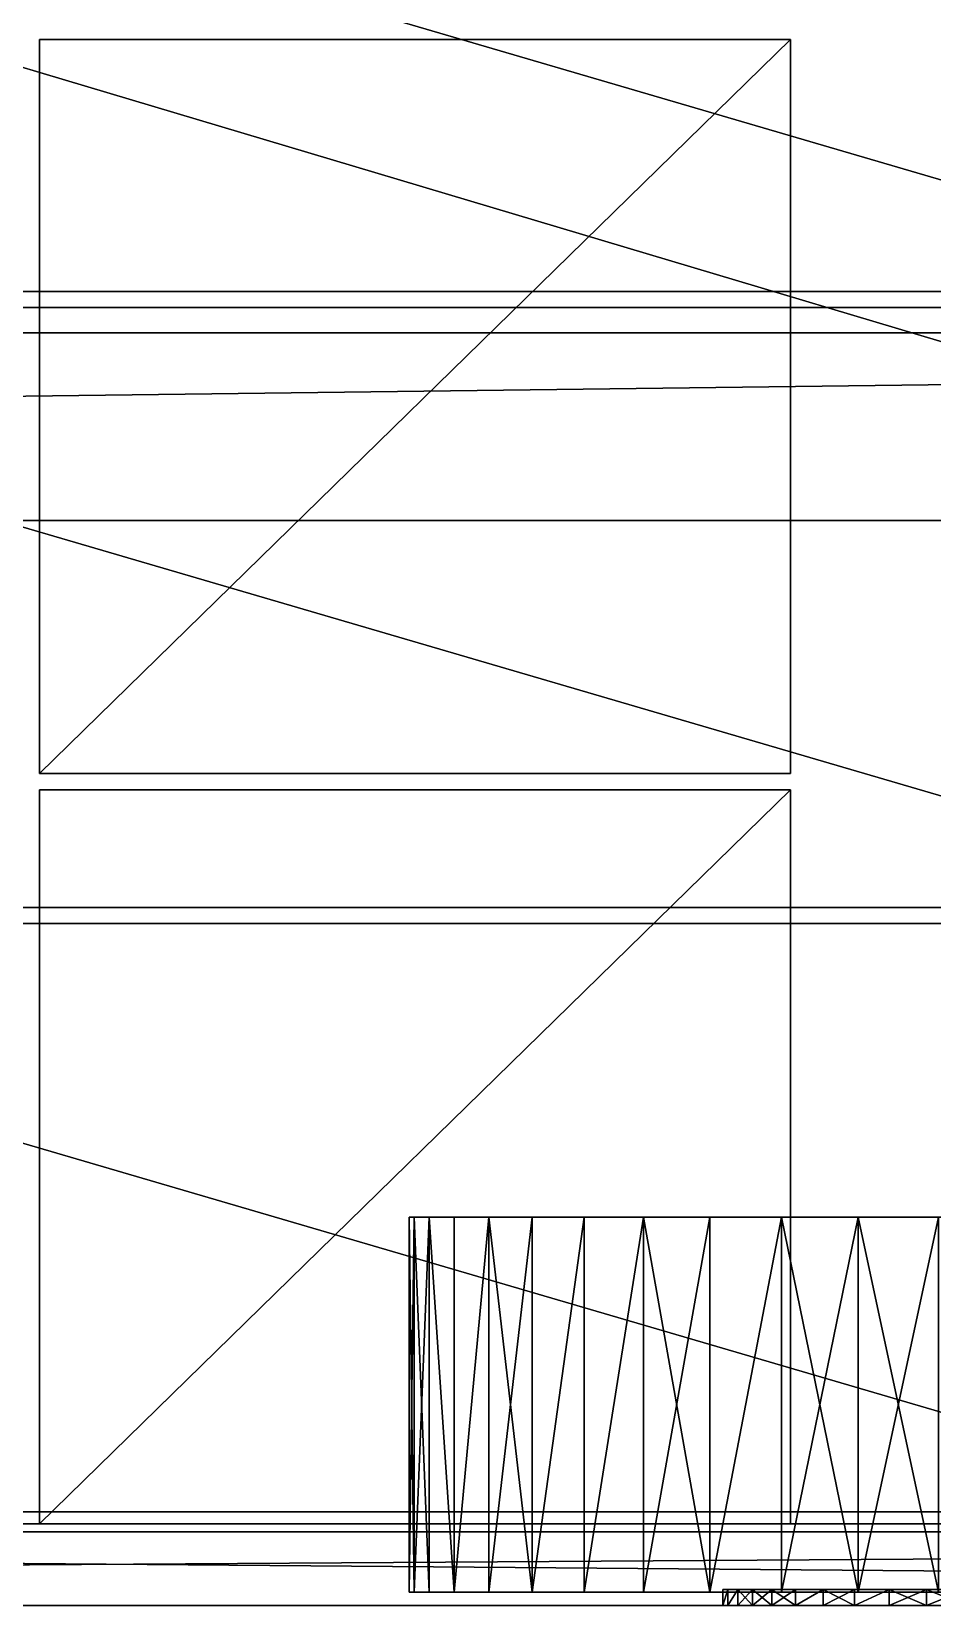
# Model space of a CAD drawing. Header units: millimetres. Extents: x -2700 to 8540, y -1280 to 1295.
# Drawn here: x 4698 to 5371, y -1280 to -105 of the extents above; entities that cross this region are included whole.
import ezdxf

# ---------------------------------------------------------------- set-up
doc = ezdxf.new("R2010")
doc.units = ezdxf.units.MM

msp = doc.modelspace()

# ---------------------------------------------------------------- linework, layer by layer
at = {"layer": 'CAD_75LAB'}
for points in [[(8540, -1280, 1090), (-40, -1280, 1090), (-40, 1280, 1090)], [(8540, 1280, 1090), (8540, -1280, 1090), (-40, 1280, 1090)], [(8540, -1280, 1180), (-40, 1280, 1180), (-40, -1280, 1180)], [(8540, 1280, 1180), (-40, 1280, 1180), (8540, -1280, 1180)], [(5662, -299, 1183), (4131, -299, 1183), (4131, 149, 1183)], [(5662, 149, 1183), (5662, -299, 1183), (4131, 149, 1183)], [(5662, -299, 1297), (4131, 149, 1297), (4131, -299, 1297)], [(5662, 149, 1297), (4131, 149, 1297), (5662, -299, 1297)], [(5662, -299, 1303), (4131, -299, 1303), (4131, 149, 1303)], [(5662, 149, 1303), (5662, -299, 1303), (4131, 149, 1303)], [(5662, -299, 1417), (4131, 149, 1417), (4131, -299, 1417)], [(5662, 149, 1417), (4131, 149, 1417), (5662, -299, 1417)], [(5662, -299, 1423), (4131, -299, 1423), (4131, 149, 1423)], [(5662, 149, 1423), (5662, -299, 1423), (4131, 149, 1423)], [(5662, -299, 1537), (4131, 149, 1537), (4131, -299, 1537)], [(5662, 149, 1537), (4131, 149, 1537), (5662, -299, 1537)], [(5662, -299, 1543), (4131, -299, 1543), (4131, 149, 1543)], [(5662, 149, 1543), (5662, -299, 1543), (4131, 149, 1543)], [(5662, -299, 1657), (4131, 149, 1657), (4131, -299, 1657)], [(5662, 149, 1657), (4131, 149, 1657), (5662, -299, 1657)], [(5662, -299, 1663), (4131, -299, 1663), (4131, 149, 1663)], [(5662, 149, 1663), (5662, -299, 1663), (4131, 149, 1663)], [(5662, -299, 1777), (4131, 149, 1777), (4131, -299, 1777)], [(5662, 149, 1777), (4131, 149, 1777), (5662, -299, 1777)], [(5662, -299, 1783), (4131, -299, 1783), (4131, 149, 1783)], [(5662, 149, 1783), (5662, -299, 1783), (4131, 149, 1783)], [(5662, -299, 1897), (4131, 149, 1897), (4131, -299, 1897)], [(5662, 149, 1897), (4131, 149, 1897), (5662, -299, 1897)], [(5662, -299, 1903), (4131, -299, 1903), (4131, 149, 1903)], [(5662, 149, 1903), (5662, -299, 1903), (4131, 149, 1903)], [(5662, -299, 2017), (4131, 149, 2017), (4131, -299, 2017)], [(5662, 149, 2017), (4131, 149, 2017), (5662, -299, 2017)], [(5662, -299, 2023), (4131, -299, 2023), (4131, 149, 2023)], [(5662, 149, 2023), (5662, -299, 2023), (4131, 149, 2023)], [(5662, -299, 2137), (4131, 149, 2137), (4131, -299, 2137)], [(5662, 149, 2137), (4131, 149, 2137), (5662, -299, 2137)], [(5662, -299, 2143), (4131, -299, 2143), (4131, 149, 2143)], [(5662, 149, 2143), (5662, -299, 2143), (4131, 149, 2143)], [(5662, -299, 2257), (4131, 149, 2257), (4131, -299, 2257)], [(5662, 149, 2257), (4131, 149, 2257), (5662, -299, 2257)], [(5662, -299, 2263), (4131, -299, 2263), (4131, 149, 2263)], [(5662, 149, 2263), (5662, -299, 2263), (4131, 149, 2263)], [(5662, -299, 2377), (4131, 149, 2377), (4131, -299, 2377)], [(5662, 149, 2377), (4131, 149, 2377), (5662, -299, 2377)], [(5662, -299, 2383), (4131, -299, 2383), (4131, 149, 2383)], [(5662, 149, 2383), (5662, -299, 2383), (4131, 149, 2383)], [(5662, -299, 2497), (4131, 149, 2497), (4131, -299, 2497)], [(5662, 149, 2497), (4131, 149, 2497), (5662, -299, 2497)], [(5662, -299, 2503), (4131, -299, 2503), (4131, 149, 2503)], [(5662, 149, 2503), (5662, -299, 2503), (4131, 149, 2503)], [(5662, -299, 2617), (4131, 149, 2617), (4131, -299, 2617)], [(5662, 149, 2617), (4131, 149, 2617), (5662, -299, 2617)], [(4704, -659, 2623), (4704, -111, 2767), (4704, -111, 2623)], [(4704, -659, 2767), (4704, -111, 2767), (4704, -659, 2623)], [(5265, -111, 2623), (4704, -111, 2623), (4704, -111, 2767)], [(5265, -111, 2767), (5265, -111, 2623), (4704, -111, 2767)], [(5265, -111, 2623), (4704, -659, 2623), (4704, -111, 2623)], [(5265, -111, 2623), (5265, -659, 2623), (4704, -659, 2623)], [(5265, -111, 2767), (4704, -111, 2767), (4704, -659, 2767)], [(5265, -111, 2767), (4704, -659, 2767), (5265, -659, 2767)], [(4704, -659, 2773), (4704, -111, 2917), (4704, -111, 2773)], [(4704, -659, 2917), (4704, -111, 2917), (4704, -659, 2773)], [(5265, -111, 2773), (4704, -111, 2773), (4704, -111, 2917)], [(5265, -111, 2917), (5265, -111, 2773), (4704, -111, 2917)], [(5265, -111, 2773), (4704, -659, 2773), (4704, -111, 2773)], [(5265, -111, 2773), (5265, -659, 2773), (4704, -659, 2773)], [(5265, -111, 2917), (4704, -111, 2917), (4704, -659, 2917)], [(5265, -111, 2917), (4704, -659, 2917), (5265, -659, 2917)], [(4704, -659, 2923), (4704, -111, 3067), (4704, -111, 2923)], [(4704, -659, 3067), (4704, -111, 3067), (4704, -659, 2923)], [(5265, -111, 2923), (4704, -111, 2923), (4704, -111, 3067)], [(5265, -111, 3067), (5265, -111, 2923), (4704, -111, 3067)], [(5265, -111, 2923), (4704, -659, 2923), (4704, -111, 2923)], [(5265, -111, 2923), (5265, -659, 2923), (4704, -659, 2923)], [(5265, -111, 3067), (4704, -111, 3067), (4704, -659, 3067)], [(5265, -111, 3067), (4704, -659, 3067), (5265, -659, 3067)], [(4704, -659, 3073), (4704, -111, 3217), (4704, -111, 3073)], [(4704, -659, 3217), (4704, -111, 3217), (4704, -659, 3073)], [(5265, -111, 3073), (4704, -111, 3073), (4704, -111, 3217)], [(5265, -111, 3217), (5265, -111, 3073), (4704, -111, 3217)], [(5265, -111, 3073), (4704, -659, 3073), (4704, -111, 3073)], [(5265, -111, 3073), (5265, -659, 3073), (4704, -659, 3073)], [(5265, -111, 3217), (4704, -111, 3217), (4704, -659, 3217)], [(5265, -111, 3217), (4704, -659, 3217), (5265, -659, 3217)], [(4704, -659, 3223), (4704, -111, 3367), (4704, -111, 3223)], [(4704, -659, 3367), (4704, -111, 3367), (4704, -659, 3223)], [(5265, -111, 3223), (4704, -111, 3223), (4704, -111, 3367)], [(5265, -111, 3367), (5265, -111, 3223), (4704, -111, 3367)], [(5265, -111, 3223), (4704, -659, 3223), (4704, -111, 3223)], [(5265, -111, 3223), (5265, -659, 3223), (4704, -659, 3223)], [(5265, -111, 3367), (4704, -111, 3367), (4704, -659, 3367)], [(5265, -111, 3367), (4704, -659, 3367), (5265, -659, 3367)], [(4704, -659, 3373), (4704, -111, 3517), (4704, -111, 3373)], [(4704, -659, 3517), (4704, -111, 3517), (4704, -659, 3373)], [(5265, -111, 3373), (4704, -111, 3373), (4704, -111, 3517)], [(5265, -111, 3517), (5265, -111, 3373), (4704, -111, 3517)], [(5265, -111, 3373), (4704, -659, 3373), (4704, -111, 3373)], [(5265, -111, 3373), (5265, -659, 3373), (4704, -659, 3373)], [(5265, -111, 3517), (4704, -111, 3517), (4704, -659, 3517)], [(5265, -111, 3517), (4704, -659, 3517), (5265, -659, 3517)], [(4704, -659, 3523), (4704, -111, 3667), (4704, -111, 3523)], [(4704, -659, 3667), (4704, -111, 3667), (4704, -659, 3523)], [(5265, -111, 3523), (4704, -111, 3523), (4704, -111, 3667)], [(5265, -111, 3667), (5265, -111, 3523), (4704, -111, 3667)], [(5265, -111, 3523), (4704, -659, 3523), (4704, -111, 3523)], [(5265, -111, 3523), (5265, -659, 3523), (4704, -659, 3523)], [(5265, -111, 3667), (4704, -111, 3667), (4704, -659, 3667)], [(5265, -111, 3667), (4704, -659, 3667), (5265, -659, 3667)], [(5265, -659, 2623), (5265, -111, 2623), (5265, -111, 2767)], [(5265, -659, 2767), (5265, -659, 2623), (5265, -111, 2767)], [(5265, -659, 2773), (5265, -111, 2773), (5265, -111, 2917)], [(5265, -659, 2917), (5265, -659, 2773), (5265, -111, 2917)], [(5265, -659, 2923), (5265, -111, 2923), (5265, -111, 3067)], [(5265, -659, 3067), (5265, -659, 2923), (5265, -111, 3067)], [(5265, -659, 3073), (5265, -111, 3073), (5265, -111, 3217)], [(5265, -659, 3217), (5265, -659, 3073), (5265, -111, 3217)], [(5265, -659, 3223), (5265, -111, 3223), (5265, -111, 3367)], [(5265, -659, 3367), (5265, -659, 3223), (5265, -111, 3367)], [(5265, -659, 3373), (5265, -111, 3373), (5265, -111, 3517)], [(5265, -659, 3517), (5265, -659, 3373), (5265, -111, 3517)], [(5265, -659, 3523), (5265, -111, 3523), (5265, -111, 3667)], [(5265, -659, 3667), (5265, -659, 3523), (5265, -111, 3667)], [(5662, -299, 1297), (4131, -299, 1183), (5662, -299, 1183)], [(5662, -299, 1297), (4131, -299, 1297), (4131, -299, 1183)], [(5662, -299, 1417), (4131, -299, 1303), (5662, -299, 1303)], [(5662, -299, 1417), (4131, -299, 1417), (4131, -299, 1303)], [(5662, -299, 1537), (4131, -299, 1423), (5662, -299, 1423)], [(5662, -299, 1537), (4131, -299, 1537), (4131, -299, 1423)], [(5662, -299, 1657), (4131, -299, 1543), (5662, -299, 1543)], [(5662, -299, 1657), (4131, -299, 1657), (4131, -299, 1543)], [(5662, -299, 1777), (4131, -299, 1663), (5662, -299, 1663)], [(5662, -299, 1777), (4131, -299, 1777), (4131, -299, 1663)], [(5662, -299, 1897), (4131, -299, 1783), (5662, -299, 1783)], [(5662, -299, 1897), (4131, -299, 1897), (4131, -299, 1783)], [(5662, -299, 2017), (4131, -299, 1903), (5662, -299, 1903)], [(5662, -299, 2017), (4131, -299, 2017), (4131, -299, 1903)], [(5662, -299, 2137), (4131, -299, 2023), (5662, -299, 2023)], [(5662, -299, 2137), (4131, -299, 2137), (4131, -299, 2023)], [(5662, -299, 2257), (4131, -299, 2143), (5662, -299, 2143)], [(5662, -299, 2257), (4131, -299, 2257), (4131, -299, 2143)], [(5662, -299, 2377), (4131, -299, 2263), (5662, -299, 2263)], [(5662, -299, 2377), (4131, -299, 2377), (4131, -299, 2263)], [(5662, -299, 2497), (4131, -299, 2383), (5662, -299, 2383)], [(5662, -299, 2497), (4131, -299, 2497), (4131, -299, 2383)], [(5662, -299, 2617), (4131, -299, 2503), (5662, -299, 2503)], [(5662, -299, 2617), (4131, -299, 2617), (4131, -299, 2503)], [(5662, -311, 1297), (5662, -311, 1183), (4131, -311, 1183)], [(5662, -311, 1297), (4131, -311, 1183), (4131, -311, 1297)], [(5662, -759, 1183), (4131, -759, 1183), (4131, -311, 1183)], [(5662, -311, 1183), (5662, -759, 1183), (4131, -311, 1183)], [(5662, -759, 1297), (4131, -311, 1297), (4131, -759, 1297)], [(5662, -311, 1297), (4131, -311, 1297), (5662, -759, 1297)], [(5662, -311, 1417), (5662, -311, 1303), (4131, -311, 1303)], [(5662, -311, 1417), (4131, -311, 1303), (4131, -311, 1417)], [(5662, -759, 1303), (4131, -759, 1303), (4131, -311, 1303)], [(5662, -311, 1303), (5662, -759, 1303), (4131, -311, 1303)], [(5662, -759, 1417), (4131, -311, 1417), (4131, -759, 1417)], [(5662, -311, 1417), (4131, -311, 1417), (5662, -759, 1417)], [(5662, -311, 1537), (5662, -311, 1423), (4131, -311, 1423)], [(5662, -311, 1537), (4131, -311, 1423), (4131, -311, 1537)], [(5662, -759, 1423), (4131, -759, 1423), (4131, -311, 1423)], [(5662, -311, 1423), (5662, -759, 1423), (4131, -311, 1423)], [(5662, -759, 1537), (4131, -311, 1537), (4131, -759, 1537)], [(5662, -311, 1537), (4131, -311, 1537), (5662, -759, 1537)], [(5662, -311, 1657), (5662, -311, 1543), (4131, -311, 1543)], [(5662, -311, 1657), (4131, -311, 1543), (4131, -311, 1657)], [(5662, -759, 1543), (4131, -759, 1543), (4131, -311, 1543)], [(5662, -311, 1543), (5662, -759, 1543), (4131, -311, 1543)], [(5662, -759, 1657), (4131, -311, 1657), (4131, -759, 1657)], [(5662, -311, 1657), (4131, -311, 1657), (5662, -759, 1657)], [(5662, -311, 1777), (5662, -311, 1663), (4131, -311, 1663)], [(5662, -311, 1777), (4131, -311, 1663), (4131, -311, 1777)], [(5662, -759, 1663), (4131, -759, 1663), (4131, -311, 1663)], [(5662, -311, 1663), (5662, -759, 1663), (4131, -311, 1663)], [(5662, -759, 1777), (4131, -311, 1777), (4131, -759, 1777)], [(5662, -311, 1777), (4131, -311, 1777), (5662, -759, 1777)], [(5662, -311, 1897), (5662, -311, 1783), (4131, -311, 1783)], [(5662, -311, 1897), (4131, -311, 1783), (4131, -311, 1897)], [(5662, -759, 1783), (4131, -759, 1783), (4131, -311, 1783)], [(5662, -311, 1783), (5662, -759, 1783), (4131, -311, 1783)], [(5662, -759, 1897), (4131, -311, 1897), (4131, -759, 1897)], [(5662, -311, 1897), (4131, -311, 1897), (5662, -759, 1897)], [(5662, -311, 2017), (5662, -311, 1903), (4131, -311, 1903)], [(5662, -311, 2017), (4131, -311, 1903), (4131, -311, 2017)], [(5662, -759, 1903), (4131, -759, 1903), (4131, -311, 1903)], [(5662, -311, 1903), (5662, -759, 1903), (4131, -311, 1903)], [(5662, -759, 2017), (4131, -311, 2017), (4131, -759, 2017)], [(5662, -311, 2017), (4131, -311, 2017), (5662, -759, 2017)], [(5662, -311, 2137), (5662, -311, 2023), (4131, -311, 2023)], [(5662, -311, 2137), (4131, -311, 2023), (4131, -311, 2137)], [(5662, -759, 2023), (4131, -759, 2023), (4131, -311, 2023)], [(5662, -311, 2023), (5662, -759, 2023), (4131, -311, 2023)], [(5662, -759, 2137), (4131, -311, 2137), (4131, -759, 2137)], [(5662, -311, 2137), (4131, -311, 2137), (5662, -759, 2137)], [(5662, -311, 2257), (5662, -311, 2143), (4131, -311, 2143)], [(5662, -311, 2257), (4131, -311, 2143), (4131, -311, 2257)], [(5662, -759, 2143), (4131, -759, 2143), (4131, -311, 2143)], [(5662, -311, 2143), (5662, -759, 2143), (4131, -311, 2143)], [(5662, -759, 2257), (4131, -311, 2257), (4131, -759, 2257)], [(5662, -311, 2257), (4131, -311, 2257), (5662, -759, 2257)], [(5662, -311, 2377), (5662, -311, 2263), (4131, -311, 2263)], [(5662, -311, 2377), (4131, -311, 2263), (4131, -311, 2377)], [(5662, -759, 2263), (4131, -759, 2263), (4131, -311, 2263)], [(5662, -311, 2263), (5662, -759, 2263), (4131, -311, 2263)], [(5662, -759, 2377), (4131, -311, 2377), (4131, -759, 2377)], [(5662, -311, 2377), (4131, -311, 2377), (5662, -759, 2377)], [(5662, -311, 2497), (5662, -311, 2383), (4131, -311, 2383)], [(5662, -311, 2497), (4131, -311, 2383), (4131, -311, 2497)], [(5662, -759, 2383), (4131, -759, 2383), (4131, -311, 2383)], [(5662, -311, 2383), (5662, -759, 2383), (4131, -311, 2383)], [(5662, -759, 2497), (4131, -311, 2497), (4131, -759, 2497)], [(5662, -311, 2497), (4131, -311, 2497), (5662, -759, 2497)], [(5662, -311, 2617), (5662, -311, 2503), (4131, -311, 2503)], [(5662, -311, 2617), (4131, -311, 2503), (4131, -311, 2617)], [(5662, -759, 2503), (4131, -759, 2503), (4131, -311, 2503)], [(5662, -311, 2503), (5662, -759, 2503), (4131, -311, 2503)], [(5662, -759, 2617), (4131, -311, 2617), (4131, -759, 2617)], [(5662, -311, 2617), (4131, -311, 2617), (5662, -759, 2617)], [(8460, -330, 840), (-2700, -330, 840), (-2700, -330, 1090)], [(8460, -330, 1090), (8460, -330, 840), (-2700, -330, 1090)], [(8460, -330, 840), (-2700, -470, 840), (-2700, -330, 840)], [(8460, -330, 840), (8460, -470, 840), (-2700, -470, 840)], [(8460, -330, 1090), (-2700, -330, 1090), (-2700, -470, 1090)], [(8460, -330, 1090), (-2700, -470, 1090), (8460, -470, 1090)], [(8460, -470, 840), (-2700, -470, 1090), (-2700, -470, 840)], [(8460, -470, 1090), (-2700, -470, 1090), (8460, -470, 840)], [(5265, -659, 2623), (4704, -659, 2767), (4704, -659, 2623)], [(5265, -659, 2767), (4704, -659, 2767), (5265, -659, 2623)], [(5265, -659, 2773), (4704, -659, 2917), (4704, -659, 2773)], [(5265, -659, 2917), (4704, -659, 2917), (5265, -659, 2773)], [(5265, -659, 2923), (4704, -659, 3067), (4704, -659, 2923)], [(5265, -659, 3067), (4704, -659, 3067), (5265, -659, 2923)], [(5265, -659, 3073), (4704, -659, 3217), (4704, -659, 3073)], [(5265, -659, 3217), (4704, -659, 3217), (5265, -659, 3073)], [(5265, -659, 3223), (4704, -659, 3367), (4704, -659, 3223)], [(5265, -659, 3367), (4704, -659, 3367), (5265, -659, 3223)], [(5265, -659, 3373), (4704, -659, 3517), (4704, -659, 3373)], [(5265, -659, 3517), (4704, -659, 3517), (5265, -659, 3373)], [(5265, -659, 3523), (4704, -659, 3667), (4704, -659, 3523)], [(5265, -659, 3667), (4704, -659, 3667), (5265, -659, 3523)], [(4704, -1219, 2623), (4704, -671, 2767), (4704, -671, 2623)], [(4704, -1219, 2767), (4704, -671, 2767), (4704, -1219, 2623)], [(5265, -671, 2623), (4704, -671, 2623), (4704, -671, 2767)], [(5265, -671, 2767), (5265, -671, 2623), (4704, -671, 2767)], [(5265, -671, 2623), (4704, -1219, 2623), (4704, -671, 2623)], [(5265, -671, 2623), (5265, -1219, 2623), (4704, -1219, 2623)], [(5265, -671, 2767), (4704, -671, 2767), (4704, -1219, 2767)], [(5265, -671, 2767), (4704, -1219, 2767), (5265, -1219, 2767)], [(4704, -1219, 2773), (4704, -671, 2917), (4704, -671, 2773)], [(4704, -1219, 2917), (4704, -671, 2917), (4704, -1219, 2773)], [(5265, -671, 2773), (4704, -671, 2773), (4704, -671, 2917)], [(5265, -671, 2917), (5265, -671, 2773), (4704, -671, 2917)], [(5265, -671, 2773), (4704, -1219, 2773), (4704, -671, 2773)], [(5265, -671, 2773), (5265, -1219, 2773), (4704, -1219, 2773)], [(5265, -671, 2917), (4704, -671, 2917), (4704, -1219, 2917)], [(5265, -671, 2917), (4704, -1219, 2917), (5265, -1219, 2917)], [(4704, -1219, 2923), (4704, -671, 3067), (4704, -671, 2923)], [(4704, -1219, 3067), (4704, -671, 3067), (4704, -1219, 2923)], [(5265, -671, 2923), (4704, -671, 2923), (4704, -671, 3067)], [(5265, -671, 3067), (5265, -671, 2923), (4704, -671, 3067)], [(5265, -671, 2923), (4704, -1219, 2923), (4704, -671, 2923)], [(5265, -671, 2923), (5265, -1219, 2923), (4704, -1219, 2923)], [(5265, -671, 3067), (4704, -671, 3067), (4704, -1219, 3067)], [(5265, -671, 3067), (4704, -1219, 3067), (5265, -1219, 3067)], [(4704, -1219, 3073), (4704, -671, 3217), (4704, -671, 3073)], [(4704, -1219, 3217), (4704, -671, 3217), (4704, -1219, 3073)], [(5265, -671, 3073), (4704, -671, 3073), (4704, -671, 3217)], [(5265, -671, 3217), (5265, -671, 3073), (4704, -671, 3217)], [(5265, -671, 3073), (4704, -1219, 3073), (4704, -671, 3073)], [(5265, -671, 3073), (5265, -1219, 3073), (4704, -1219, 3073)], [(5265, -671, 3217), (4704, -671, 3217), (4704, -1219, 3217)], [(5265, -671, 3217), (4704, -1219, 3217), (5265, -1219, 3217)], [(4704, -1219, 3223), (4704, -671, 3367), (4704, -671, 3223)], [(4704, -1219, 3367), (4704, -671, 3367), (4704, -1219, 3223)], [(5265, -671, 3223), (4704, -671, 3223), (4704, -671, 3367)], [(5265, -671, 3367), (5265, -671, 3223), (4704, -671, 3367)], [(5265, -671, 3223), (4704, -1219, 3223), (4704, -671, 3223)], [(5265, -671, 3223), (5265, -1219, 3223), (4704, -1219, 3223)], [(5265, -671, 3367), (4704, -671, 3367), (4704, -1219, 3367)], [(5265, -671, 3367), (4704, -1219, 3367), (5265, -1219, 3367)], [(4704, -1219, 3373), (4704, -671, 3517), (4704, -671, 3373)], [(4704, -1219, 3517), (4704, -671, 3517), (4704, -1219, 3373)], [(5265, -671, 3373), (4704, -671, 3373), (4704, -671, 3517)], [(5265, -671, 3517), (5265, -671, 3373), (4704, -671, 3517)], [(5265, -671, 3373), (4704, -1219, 3373), (4704, -671, 3373)], [(5265, -671, 3373), (5265, -1219, 3373), (4704, -1219, 3373)], [(5265, -671, 3517), (4704, -671, 3517), (4704, -1219, 3517)], [(5265, -671, 3517), (4704, -1219, 3517), (5265, -1219, 3517)], [(4704, -1219, 3523), (4704, -671, 3667), (4704, -671, 3523)], [(4704, -1219, 3667), (4704, -671, 3667), (4704, -1219, 3523)], [(5265, -671, 3523), (4704, -671, 3523), (4704, -671, 3667)], [(5265, -671, 3667), (5265, -671, 3523), (4704, -671, 3667)], [(5265, -671, 3523), (4704, -1219, 3523), (4704, -671, 3523)], [(5265, -671, 3523), (5265, -1219, 3523), (4704, -1219, 3523)], [(5265, -671, 3667), (4704, -671, 3667), (4704, -1219, 3667)], [(5265, -671, 3667), (4704, -1219, 3667), (5265, -1219, 3667)], [(5265, -1219, 2623), (5265, -671, 2623), (5265, -671, 2767)], [(5265, -1219, 2767), (5265, -1219, 2623), (5265, -671, 2767)], [(5265, -1219, 2773), (5265, -671, 2773), (5265, -671, 2917)], [(5265, -1219, 2917), (5265, -1219, 2773), (5265, -671, 2917)], [(5265, -1219, 2923), (5265, -671, 2923), (5265, -671, 3067)], [(5265, -1219, 3067), (5265, -1219, 2923), (5265, -671, 3067)], [(5265, -1219, 3073), (5265, -671, 3073), (5265, -671, 3217)], [(5265, -1219, 3217), (5265, -1219, 3073), (5265, -671, 3217)], [(5265, -1219, 3223), (5265, -671, 3223), (5265, -671, 3367)], [(5265, -1219, 3367), (5265, -1219, 3223), (5265, -671, 3367)], [(5265, -1219, 3373), (5265, -671, 3373), (5265, -671, 3517)], [(5265, -1219, 3517), (5265, -1219, 3373), (5265, -671, 3517)], [(5265, -1219, 3523), (5265, -671, 3523), (5265, -671, 3667)], [(5265, -1219, 3667), (5265, -1219, 3523), (5265, -671, 3667)], [(5662, -759, 1297), (4131, -759, 1183), (5662, -759, 1183)], [(5662, -759, 1297), (4131, -759, 1297), (4131, -759, 1183)], [(5662, -759, 1417), (4131, -759, 1303), (5662, -759, 1303)], [(5662, -759, 1417), (4131, -759, 1417), (4131, -759, 1303)], [(5662, -759, 1537), (4131, -759, 1423), (5662, -759, 1423)], [(5662, -759, 1537), (4131, -759, 1537), (4131, -759, 1423)], [(5662, -759, 1657), (4131, -759, 1543), (5662, -759, 1543)], [(5662, -759, 1657), (4131, -759, 1657), (4131, -759, 1543)], [(5662, -759, 1777), (4131, -759, 1663), (5662, -759, 1663)], [(5662, -759, 1777), (4131, -759, 1777), (4131, -759, 1663)], [(5662, -759, 1897), (4131, -759, 1783), (5662, -759, 1783)], [(5662, -759, 1897), (4131, -759, 1897), (4131, -759, 1783)], [(5662, -759, 2017), (4131, -759, 1903), (5662, -759, 1903)], [(5662, -759, 2017), (4131, -759, 2017), (4131, -759, 1903)], [(5662, -759, 2137), (4131, -759, 2023), (5662, -759, 2023)], [(5662, -759, 2137), (4131, -759, 2137), (4131, -759, 2023)], [(5662, -759, 2257), (4131, -759, 2143), (5662, -759, 2143)], [(5662, -759, 2257), (4131, -759, 2257), (4131, -759, 2143)], [(5662, -759, 2377), (4131, -759, 2263), (5662, -759, 2263)], [(5662, -759, 2377), (4131, -759, 2377), (4131, -759, 2263)], [(5662, -759, 2497), (4131, -759, 2383), (5662, -759, 2383)], [(5662, -759, 2497), (4131, -759, 2497), (4131, -759, 2383)], [(5662, -759, 2617), (4131, -759, 2503), (5662, -759, 2503)], [(5662, -759, 2617), (4131, -759, 2617), (4131, -759, 2503)], [(5662, -771, 1297), (5662, -771, 1183), (4131, -771, 1183)], [(5662, -771, 1297), (4131, -771, 1183), (4131, -771, 1297)], [(5662, -1219, 1183), (4131, -1219, 1183), (4131, -771, 1183)], [(5662, -771, 1183), (5662, -1219, 1183), (4131, -771, 1183)], [(5662, -1219, 1297), (4131, -771, 1297), (4131, -1219, 1297)], [(5662, -771, 1297), (4131, -771, 1297), (5662, -1219, 1297)], [(5662, -771, 1417), (5662, -771, 1303), (4131, -771, 1303)], [(5662, -771, 1417), (4131, -771, 1303), (4131, -771, 1417)], [(5662, -1219, 1303), (4131, -1219, 1303), (4131, -771, 1303)], [(5662, -771, 1303), (5662, -1219, 1303), (4131, -771, 1303)], [(5662, -1219, 1417), (4131, -771, 1417), (4131, -1219, 1417)], [(5662, -771, 1417), (4131, -771, 1417), (5662, -1219, 1417)], [(5662, -771, 1537), (5662, -771, 1423), (4131, -771, 1423)], [(5662, -771, 1537), (4131, -771, 1423), (4131, -771, 1537)], [(5662, -1219, 1423), (4131, -1219, 1423), (4131, -771, 1423)], [(5662, -771, 1423), (5662, -1219, 1423), (4131, -771, 1423)], [(5662, -1219, 1537), (4131, -771, 1537), (4131, -1219, 1537)], [(5662, -771, 1537), (4131, -771, 1537), (5662, -1219, 1537)], [(5662, -771, 1657), (5662, -771, 1543), (4131, -771, 1543)], [(5662, -771, 1657), (4131, -771, 1543), (4131, -771, 1657)], [(5662, -1219, 1543), (4131, -1219, 1543), (4131, -771, 1543)], [(5662, -771, 1543), (5662, -1219, 1543), (4131, -771, 1543)], [(5662, -1219, 1657), (4131, -771, 1657), (4131, -1219, 1657)], [(5662, -771, 1657), (4131, -771, 1657), (5662, -1219, 1657)], [(5662, -771, 1777), (5662, -771, 1663), (4131, -771, 1663)], [(5662, -771, 1777), (4131, -771, 1663), (4131, -771, 1777)], [(5662, -1219, 1663), (4131, -1219, 1663), (4131, -771, 1663)], [(5662, -771, 1663), (5662, -1219, 1663), (4131, -771, 1663)], [(5662, -1219, 1777), (4131, -771, 1777), (4131, -1219, 1777)], [(5662, -771, 1777), (4131, -771, 1777), (5662, -1219, 1777)], [(5662, -771, 1897), (5662, -771, 1783), (4131, -771, 1783)], [(5662, -771, 1897), (4131, -771, 1783), (4131, -771, 1897)], [(5662, -1219, 1783), (4131, -1219, 1783), (4131, -771, 1783)], [(5662, -771, 1783), (5662, -1219, 1783), (4131, -771, 1783)], [(5662, -1219, 1897), (4131, -771, 1897), (4131, -1219, 1897)], [(5662, -771, 1897), (4131, -771, 1897), (5662, -1219, 1897)], [(5662, -771, 2017), (5662, -771, 1903), (4131, -771, 1903)], [(5662, -771, 2017), (4131, -771, 1903), (4131, -771, 2017)], [(5662, -1219, 1903), (4131, -1219, 1903), (4131, -771, 1903)], [(5662, -771, 1903), (5662, -1219, 1903), (4131, -771, 1903)], [(5662, -1219, 2017), (4131, -771, 2017), (4131, -1219, 2017)], [(5662, -771, 2017), (4131, -771, 2017), (5662, -1219, 2017)], [(5662, -771, 2137), (5662, -771, 2023), (4131, -771, 2023)], [(5662, -771, 2137), (4131, -771, 2023), (4131, -771, 2137)], [(5662, -1219, 2023), (4131, -1219, 2023), (4131, -771, 2023)], [(5662, -771, 2023), (5662, -1219, 2023), (4131, -771, 2023)], [(5662, -1219, 2137), (4131, -771, 2137), (4131, -1219, 2137)], [(5662, -771, 2137), (4131, -771, 2137), (5662, -1219, 2137)], [(5662, -771, 2257), (5662, -771, 2143), (4131, -771, 2143)], [(5662, -771, 2257), (4131, -771, 2143), (4131, -771, 2257)], [(5662, -1219, 2143), (4131, -1219, 2143), (4131, -771, 2143)], [(5662, -771, 2143), (5662, -1219, 2143), (4131, -771, 2143)], [(5662, -1219, 2257), (4131, -771, 2257), (4131, -1219, 2257)], [(5662, -771, 2257), (4131, -771, 2257), (5662, -1219, 2257)], [(5662, -771, 2377), (5662, -771, 2263), (4131, -771, 2263)], [(5662, -771, 2377), (4131, -771, 2263), (4131, -771, 2377)], [(5662, -1219, 2263), (4131, -1219, 2263), (4131, -771, 2263)], [(5662, -771, 2263), (5662, -1219, 2263), (4131, -771, 2263)], [(5662, -1219, 2377), (4131, -771, 2377), (4131, -1219, 2377)], [(5662, -771, 2377), (4131, -771, 2377), (5662, -1219, 2377)], [(5662, -771, 2497), (5662, -771, 2383), (4131, -771, 2383)], [(5662, -771, 2497), (4131, -771, 2383), (4131, -771, 2497)], [(5662, -1219, 2383), (4131, -1219, 2383), (4131, -771, 2383)], [(5662, -771, 2383), (5662, -1219, 2383), (4131, -771, 2383)], [(5662, -1219, 2497), (4131, -771, 2497), (4131, -1219, 2497)], [(5662, -771, 2497), (4131, -771, 2497), (5662, -1219, 2497)], [(5662, -771, 2617), (5662, -771, 2503), (4131, -771, 2503)], [(5662, -771, 2617), (4131, -771, 2503), (4131, -771, 2617)], [(5662, -1219, 2503), (4131, -1219, 2503), (4131, -771, 2503)], [(5662, -771, 2503), (5662, -1219, 2503), (4131, -771, 2503)], [(5662, -1219, 2617), (4131, -771, 2617), (4131, -1219, 2617)], [(5662, -771, 2617), (4131, -771, 2617), (5662, -1219, 2617)], [(4980, -1270, 520), (4983.79, -1270, 582.68), (4983.79, -990, 582.68)], [(4980, -1270, 520), (4983.79, -990, 582.68), (4980, -990, 520)], [(4983.79, -1270, 457.32), (4980, -1270, 520), (4980, -990, 520)], [(4983.79, -1270, 457.32), (4980, -990, 520), (4983.79, -990, 457.32)], [(4983.79, -990, 582.68), (4983.79, -990, 457.32), (4980, -990, 520)], [(4983.79, -1270, 582.68), (4995.11, -1270, 644.44), (4995.11, -990, 644.44)], [(4983.79, -1270, 582.68), (4995.11, -990, 644.44), (4983.79, -990, 582.68)], [(4995.11, -1270, 395.56), (4983.79, -1270, 457.32), (4983.79, -990, 457.32)], [(4995.11, -1270, 395.56), (4983.79, -990, 457.32), (4995.11, -990, 395.56)], [(4983.79, -990, 457.32), (5013.79, -990, 335.61), (4995.11, -990, 395.56)], [(4983.79, -990, 457.32), (5110.77, -990, 175.18), (5072.05, -990, 224.61)], [(4983.79, -990, 457.32), (5072.05, -990, 224.61), (5013.79, -990, 335.61)], [(4983.79, -990, 457.32), (5375.56, -990, 15.11), (5110.77, -990, 175.18)], [(5013.79, -990, 704.39), (4983.79, -990, 582.68), (4995.11, -990, 644.44)], [(5110.77, -990, 864.82), (4983.79, -990, 582.68), (5013.79, -990, 704.39)], [(6004.89, -990, 395.56), (4983.79, -990, 582.68), (5110.77, -990, 864.82)], [(6004.89, -990, 395.56), (5375.56, -990, 15.11), (4983.79, -990, 457.32)], [(6004.89, -990, 395.56), (4983.79, -990, 457.32), (4983.79, -990, 582.68)], [(5013.79, -1270, 704.39), (5013.79, -990, 704.39), (4995.11, -990, 644.44)], [(4995.11, -1270, 644.44), (5013.79, -1270, 704.39), (4995.11, -990, 644.44)], [(5013.79, -1270, 335.61), (4995.11, -1270, 395.56), (4995.11, -990, 395.56)], [(5013.79, -1270, 335.61), (4995.11, -990, 395.56), (5013.79, -990, 335.61)], [(5013.79, -1270, 704.39), (5039.56, -990, 761.66), (5013.79, -990, 704.39)], [(5013.79, -1270, 704.39), (5039.56, -1270, 761.66), (5039.56, -990, 761.66)], [(5013.79, -1270, 335.61), (5013.79, -990, 335.61), (5039.56, -990, 278.34)], [(5039.56, -1270, 278.34), (5013.79, -1270, 335.61), (5039.56, -990, 278.34)], [(5013.79, -990, 335.61), (5072.05, -990, 224.61), (5039.56, -990, 278.34)], [(5110.77, -990, 864.82), (5013.79, -990, 704.39), (5039.56, -990, 761.66)], [(5039.56, -1270, 761.66), (5072.05, -990, 815.39), (5039.56, -990, 761.66)], [(5039.56, -1270, 761.66), (5072.05, -1270, 815.39), (5072.05, -990, 815.39)], [(5072.05, -1270, 224.61), (5039.56, -1270, 278.34), (5039.56, -990, 278.34)], [(5072.05, -1270, 224.61), (5039.56, -990, 278.34), (5072.05, -990, 224.61)], [(5110.77, -990, 864.82), (5039.56, -990, 761.66), (5072.05, -990, 815.39)], [(5072.05, -1270, 815.39), (5110.77, -990, 864.82), (5072.05, -990, 815.39)], [(5072.05, -1270, 815.39), (5110.77, -1270, 864.82), (5110.77, -990, 864.82)], [(5072.05, -1270, 224.61), (5072.05, -990, 224.61), (5110.77, -990, 175.18)], [(5110.77, -1270, 175.18), (5072.05, -1270, 224.61), (5110.77, -990, 175.18)], [(5110.77, -1270, 864.82), (5155.18, -990, 909.23), (5110.77, -990, 864.82)], [(5110.77, -1270, 864.82), (5155.18, -1270, 909.23), (5155.18, -990, 909.23)], [(5110.77, -1270, 175.18), (5110.77, -990, 175.18), (5155.18, -990, 130.77)], [(5155.18, -1270, 130.77), (5110.77, -1270, 175.18), (5155.18, -990, 130.77)], [(5204.61, -990, 92.05), (5155.18, -990, 130.77), (5110.77, -990, 175.18)], [(5375.56, -990, 15.11), (5204.61, -990, 92.05), (5110.77, -990, 175.18)], [(6004.89, -990, 395.56), (5110.77, -990, 864.82), (5155.18, -990, 909.23)], [(5155.18, -1270, 909.23), (5204.61, -990, 947.95), (5155.18, -990, 909.23)], [(5155.18, -1270, 909.23), (5204.61, -1270, 947.95), (5204.61, -990, 947.95)], [(5204.61, -1270, 92.05), (5155.18, -1270, 130.77), (5155.18, -990, 130.77)], [(5204.61, -1270, 92.05), (5155.18, -990, 130.77), (5204.61, -990, 92.05)], [(5315.61, -990, 1006.21), (5155.18, -990, 909.23), (5204.61, -990, 947.95)], [(6004.89, -990, 395.56), (5155.18, -990, 909.23), (5315.61, -990, 1006.21)], [(5204.61, -1270, 947.95), (5258.34, -990, 980.44), (5204.61, -990, 947.95)], [(5204.61, -1270, 947.95), (5258.34, -1270, 980.44), (5258.34, -990, 980.44)], [(5204.61, -1270, 92.05), (5204.61, -990, 92.05), (5258.34, -990, 59.56)], [(5258.34, -1270, 59.56), (5204.61, -1270, 92.05), (5258.34, -990, 59.56)], [(5375.56, -990, 15.11), (5258.34, -990, 59.56), (5204.61, -990, 92.05)], [(5315.61, -990, 1006.21), (5204.61, -990, 947.95), (5258.34, -990, 980.44)], [(5258.34, -1270, 980.44), (5315.61, -990, 1006.21), (5258.34, -990, 980.44)], [(5258.34, -1270, 980.44), (5315.61, -1270, 1006.21), (5315.61, -990, 1006.21)], [(5315.61, -1270, 33.79), (5258.34, -1270, 59.56), (5258.34, -990, 59.56)], [(5315.61, -1270, 33.79), (5258.34, -990, 59.56), (5315.61, -990, 33.79)], [(5375.56, -990, 15.11), (5315.61, -990, 33.79), (5258.34, -990, 59.56)], [(5315.61, -1270, 1006.21), (5375.56, -990, 1024.89), (5315.61, -990, 1006.21)], [(5315.61, -1270, 1006.21), (5375.56, -1270, 1024.89), (5375.56, -990, 1024.89)], [(5375.56, -1270, 15.11), (5315.61, -1270, 33.79), (5315.61, -990, 33.79)], [(5375.56, -1270, 15.11), (5315.61, -990, 33.79), (5375.56, -990, 15.11)], [(5437.32, -990, 1036.21), (5315.61, -990, 1006.21), (5375.56, -990, 1024.89)], [(5795.39, -990, 947.95), (5315.61, -990, 1006.21), (5437.32, -990, 1036.21)], [(5927.95, -990, 815.39), (6004.89, -990, 395.56), (5315.61, -990, 1006.21)], [(5927.95, -990, 815.39), (5315.61, -990, 1006.21), (5795.39, -990, 947.95)], [(8540, -1210, 1180), (-40, -1210, 1180), (-40, -1210, 1250)], [(8540, -1210, 1250), (8540, -1210, 1180), (-40, -1210, 1250)], [(8540, -1280, 1180), (-40, -1280, 1180), (-40, -1210, 1180)], [(8540, -1210, 1180), (8540, -1280, 1180), (-40, -1210, 1180)], [(8540, -1280, 1250), (-40, -1210, 1250), (-40, -1280, 1250)], [(8540, -1210, 1250), (-40, -1210, 1250), (8540, -1280, 1250)], [(5662, -1219, 1297), (4131, -1219, 1183), (5662, -1219, 1183)], [(5662, -1219, 1297), (4131, -1219, 1297), (4131, -1219, 1183)], [(5662, -1219, 1417), (4131, -1219, 1303), (5662, -1219, 1303)], [(5662, -1219, 1417), (4131, -1219, 1417), (4131, -1219, 1303)], [(5662, -1219, 1537), (4131, -1219, 1423), (5662, -1219, 1423)], [(5662, -1219, 1537), (4131, -1219, 1537), (4131, -1219, 1423)], [(5662, -1219, 1657), (4131, -1219, 1543), (5662, -1219, 1543)], [(5662, -1219, 1657), (4131, -1219, 1657), (4131, -1219, 1543)], [(5662, -1219, 1777), (4131, -1219, 1663), (5662, -1219, 1663)], [(5662, -1219, 1777), (4131, -1219, 1777), (4131, -1219, 1663)], [(5662, -1219, 1897), (4131, -1219, 1783), (5662, -1219, 1783)], [(5662, -1219, 1897), (4131, -1219, 1897), (4131, -1219, 1783)], [(5662, -1219, 2017), (4131, -1219, 1903), (5662, -1219, 1903)], [(5662, -1219, 2017), (4131, -1219, 2017), (4131, -1219, 1903)], [(5662, -1219, 2137), (4131, -1219, 2023), (5662, -1219, 2023)], [(5662, -1219, 2137), (4131, -1219, 2137), (4131, -1219, 2023)], [(5662, -1219, 2257), (4131, -1219, 2143), (5662, -1219, 2143)], [(5662, -1219, 2257), (4131, -1219, 2257), (4131, -1219, 2143)], [(5662, -1219, 2377), (4131, -1219, 2263), (5662, -1219, 2263)], [(5662, -1219, 2377), (4131, -1219, 2377), (4131, -1219, 2263)], [(5662, -1219, 2497), (4131, -1219, 2383), (5662, -1219, 2383)], [(5662, -1219, 2497), (4131, -1219, 2497), (4131, -1219, 2383)], [(5662, -1219, 2617), (4131, -1219, 2503), (5662, -1219, 2503)], [(5662, -1219, 2617), (4131, -1219, 2617), (4131, -1219, 2503)], [(5265, -1219, 2623), (4704, -1219, 2767), (4704, -1219, 2623)], [(5265, -1219, 2767), (4704, -1219, 2767), (5265, -1219, 2623)], [(5265, -1219, 2773), (4704, -1219, 2917), (4704, -1219, 2773)], [(5265, -1219, 2917), (4704, -1219, 2917), (5265, -1219, 2773)], [(5265, -1219, 2923), (4704, -1219, 3067), (4704, -1219, 2923)], [(5265, -1219, 3067), (4704, -1219, 3067), (5265, -1219, 2923)], [(5265, -1219, 3073), (4704, -1219, 3217), (4704, -1219, 3073)], [(5265, -1219, 3217), (4704, -1219, 3217), (5265, -1219, 3073)], [(5265, -1219, 3223), (4704, -1219, 3367), (4704, -1219, 3223)], [(5265, -1219, 3367), (4704, -1219, 3367), (5265, -1219, 3223)], [(5265, -1219, 3373), (4704, -1219, 3517), (4704, -1219, 3373)], [(5265, -1219, 3517), (4704, -1219, 3517), (5265, -1219, 3373)], [(5265, -1219, 3523), (4704, -1219, 3667), (4704, -1219, 3523)], [(5265, -1219, 3667), (4704, -1219, 3667), (5265, -1219, 3523)], [(8540, -1225, 3775), (8540, -1225, 3720), (-40, -1225, 3720)], [(8540, -1225, 3775), (-40, -1225, 3720), (-40, -1225, 3775)], [(8540, -1225, 3720), (-40, -1280, 3720), (-40, -1225, 3720)], [(8540, -1225, 3720), (8540, -1280, 3720), (-40, -1280, 3720)], [(8540, -1225, 3775), (-40, -1225, 3775), (-40, -1280, 3775)], [(8540, -1225, 3775), (-40, -1280, 3775), (8540, -1280, 3775)], [(5214.47, -1280, 536.33), (5218.19, -1280, 568.77), (5218.19, -1268, 568.77)], [(5214.47, -1280, 536.33), (5218.19, -1268, 568.77), (5214.47, -1268, 536.33)], [(5214.47, -1280, 503.67), (5214.47, -1280, 536.33), (5214.47, -1268, 536.33)], [(5214.47, -1280, 503.67), (5214.47, -1268, 536.33), (5214.47, -1268, 503.67)], [(5214.47, -1280, 503.67), (5214.47, -1268, 503.67), (5218.19, -1268, 471.23)], [(5218.19, -1280, 471.23), (5214.47, -1280, 503.67), (5218.19, -1268, 471.23)], [(5214.47, -1268, 503.67), (5225.58, -1268, 439.42), (5218.19, -1268, 471.23)], [(5218.19, -1268, 568.77), (5214.47, -1268, 503.67), (5214.47, -1268, 536.33)], [(5236.56, -1268, 631.33), (5225.58, -1268, 439.42), (5214.47, -1268, 503.67)], [(5236.56, -1268, 631.33), (5214.47, -1268, 503.67), (5218.19, -1268, 568.77)], [(5218.19, -1280, 568.77), (5225.58, -1280, 600.58), (5225.58, -1268, 600.58)], [(5218.19, -1280, 568.77), (5225.58, -1268, 600.58), (5218.19, -1268, 568.77)], [(5218.19, -1280, 471.23), (5218.19, -1268, 471.23), (5225.58, -1268, 439.42)], [(5225.58, -1280, 439.42), (5218.19, -1280, 471.23), (5225.58, -1268, 439.42)], [(5236.56, -1268, 631.33), (5218.19, -1268, 568.77), (5225.58, -1268, 600.58)], [(5225.58, -1280, 600.58), (5236.56, -1280, 631.33), (5236.56, -1268, 631.33)], [(5225.58, -1280, 600.58), (5236.56, -1268, 631.33), (5225.58, -1268, 600.58)], [(5236.56, -1280, 408.67), (5225.58, -1280, 439.42), (5225.58, -1268, 439.42)], [(5236.56, -1280, 408.67), (5225.58, -1268, 439.42), (5236.56, -1268, 408.67)], [(5225.58, -1268, 439.42), (5250.97, -1268, 379.36), (5236.56, -1268, 408.67)], [(5225.58, -1268, 439.42), (5289.29, -1268, 326.61), (5250.97, -1268, 379.36)], [(5225.58, -1268, 439.42), (5396.24, -1268, 253.49), (5289.29, -1268, 326.61)], [(5268.62, -1268, 688.11), (5225.58, -1268, 439.42), (5236.56, -1268, 631.33)], [(5366.53, -1268, 772.95), (5225.58, -1268, 439.42), (5268.62, -1268, 688.11)], [(5524.47, -1268, 804.95), (5225.58, -1268, 439.42), (5366.53, -1268, 772.95)], [(5524.47, -1268, 804.95), (5396.24, -1268, 253.49), (5225.58, -1268, 439.42)], [(5236.56, -1280, 631.33), (5250.97, -1280, 660.64), (5250.97, -1268, 660.64)], [(5236.56, -1280, 631.33), (5250.97, -1268, 660.64), (5236.56, -1268, 631.33)], [(5250.97, -1280, 379.36), (5236.56, -1280, 408.67), (5236.56, -1268, 408.67)], [(5250.97, -1280, 379.36), (5236.56, -1268, 408.67), (5250.97, -1268, 379.36)], [(5268.62, -1268, 688.11), (5236.56, -1268, 631.33), (5250.97, -1268, 660.64)], [(5250.97, -1280, 660.64), (5268.62, -1280, 688.11), (5268.62, -1268, 688.11)], [(5250.97, -1280, 660.64), (5268.62, -1268, 688.11), (5250.97, -1268, 660.64)], [(5268.62, -1280, 351.89), (5250.97, -1280, 379.36), (5250.97, -1268, 379.36)], [(5268.62, -1280, 351.89), (5250.97, -1268, 379.36), (5268.62, -1268, 351.89)], [(5250.97, -1268, 379.36), (5289.29, -1268, 326.61), (5268.62, -1268, 351.89)], [(5268.62, -1280, 688.11), (5289.29, -1280, 713.39), (5289.29, -1268, 713.39)], [(5268.62, -1280, 688.11), (5289.29, -1268, 713.39), (5268.62, -1268, 688.11)], [(5268.62, -1280, 351.89), (5268.62, -1268, 351.89), (5289.29, -1268, 326.61)], [(5289.29, -1280, 326.61), (5268.62, -1280, 351.89), (5289.29, -1268, 326.61)], [(5338.57, -1268, 756.08), (5268.62, -1268, 688.11), (5289.29, -1268, 713.39)], [(5366.53, -1268, 772.95), (5268.62, -1268, 688.11), (5338.57, -1268, 756.08)], [(5289.29, -1280, 713.39), (5312.71, -1268, 736.14), (5289.29, -1268, 713.39)], [(5289.29, -1280, 713.39), (5312.71, -1280, 736.14), (5312.71, -1268, 736.14)], [(5312.71, -1280, 303.86), (5289.29, -1280, 326.61), (5289.29, -1268, 326.61)], [(5312.71, -1280, 303.86), (5289.29, -1268, 326.61), (5312.71, -1268, 303.86)], [(5366.53, -1268, 267.05), (5312.71, -1268, 303.86), (5289.29, -1268, 326.61)], [(5396.24, -1268, 253.49), (5366.53, -1268, 267.05), (5289.29, -1268, 326.61)], [(5338.57, -1268, 756.08), (5289.29, -1268, 713.39), (5312.71, -1268, 736.14)], [(5312.71, -1280, 736.14), (5338.57, -1268, 756.08), (5312.71, -1268, 736.14)], [(5312.71, -1280, 736.14), (5338.57, -1280, 756.08), (5338.57, -1268, 756.08)], [(5312.71, -1280, 303.86), (5312.71, -1268, 303.86), (5338.57, -1268, 283.92)], [(5338.57, -1280, 283.92), (5312.71, -1280, 303.86), (5338.57, -1268, 283.92)], [(5366.53, -1268, 267.05), (5338.57, -1268, 283.92), (5312.71, -1268, 303.86)], [(5338.57, -1280, 756.08), (5366.53, -1268, 772.95), (5338.57, -1268, 756.08)], [(5338.57, -1280, 756.08), (5366.53, -1280, 772.95), (5366.53, -1268, 772.95)], [(5366.53, -1280, 267.05), (5338.57, -1280, 283.92), (5338.57, -1268, 283.92)], [(5366.53, -1280, 267.05), (5338.57, -1268, 283.92), (5366.53, -1268, 267.05)], [(5366.53, -1280, 772.95), (5396.24, -1268, 786.51), (5366.53, -1268, 772.95)], [(5366.53, -1280, 772.95), (5396.24, -1280, 786.51), (5396.24, -1268, 786.51)], [(5396.24, -1280, 253.49), (5366.53, -1280, 267.05), (5366.53, -1268, 267.05)], [(5396.24, -1280, 253.49), (5366.53, -1268, 267.05), (5396.24, -1268, 253.49)], [(5524.47, -1268, 804.95), (5366.53, -1268, 772.95), (5396.24, -1268, 786.51)], [(8540, -1280, 1090), (-40, -1280, 1180), (-40, -1280, 1090)], [(8540, -1280, 1180), (-40, -1280, 1180), (8540, -1280, 1090)], [(8540, -1280, 3775), (-40, -1280, 3720), (8540, -1280, 3720)], [(8540, -1280, 3775), (-40, -1280, 3775), (-40, -1280, 3720)], [(8540, -1280, 1180), (-40, -1280, 1250), (-40, -1280, 1180)], [(8540, -1280, 1250), (-40, -1280, 1250), (8540, -1280, 1180)], [(4983.79, -1270, 582.68), (4980, -1270, 520), (4983.79, -1270, 457.32)], [(4983.79, -1270, 457.32), (4995.11, -1270, 395.56), (5013.79, -1270, 335.61)], [(4983.79, -1270, 457.32), (5072.05, -1270, 224.61), (5110.77, -1270, 175.18)], [(4983.79, -1270, 457.32), (5013.79, -1270, 335.61), (5072.05, -1270, 224.61)], [(4983.79, -1270, 457.32), (5110.77, -1270, 175.18), (5375.56, -1270, 15.11)], [(5013.79, -1270, 704.39), (4995.11, -1270, 644.44), (4983.79, -1270, 582.68)], [(5110.77, -1270, 864.82), (5013.79, -1270, 704.39), (4983.79, -1270, 582.68)], [(6004.89, -1270, 395.56), (5110.77, -1270, 864.82), (4983.79, -1270, 582.68)], [(6004.89, -1270, 395.56), (4983.79, -1270, 457.32), (5375.56, -1270, 15.11)], [(6004.89, -1270, 395.56), (4983.79, -1270, 582.68), (4983.79, -1270, 457.32)], [(5013.79, -1270, 335.61), (5039.56, -1270, 278.34), (5072.05, -1270, 224.61)], [(5110.77, -1270, 864.82), (5039.56, -1270, 761.66), (5013.79, -1270, 704.39)], [(5110.77, -1270, 864.82), (5072.05, -1270, 815.39), (5039.56, -1270, 761.66)], [(5204.61, -1270, 92.05), (5110.77, -1270, 175.18), (5155.18, -1270, 130.77)], [(5375.56, -1270, 15.11), (5110.77, -1270, 175.18), (5204.61, -1270, 92.05)], [(6004.89, -1270, 395.56), (5155.18, -1270, 909.23), (5110.77, -1270, 864.82)], [(5315.61, -1270, 1006.21), (5204.61, -1270, 947.95), (5155.18, -1270, 909.23)], [(6004.89, -1270, 395.56), (5315.61, -1270, 1006.21), (5155.18, -1270, 909.23)], [(5375.56, -1270, 15.11), (5204.61, -1270, 92.05), (5258.34, -1270, 59.56)], [(5315.61, -1270, 1006.21), (5258.34, -1270, 980.44), (5204.61, -1270, 947.95)], [(5214.47, -1280, 503.67), (5218.19, -1280, 471.23), (5225.58, -1280, 439.42)], [(5218.19, -1280, 568.77), (5214.47, -1280, 536.33), (5214.47, -1280, 503.67)], [(5236.56, -1280, 631.33), (5214.47, -1280, 503.67), (5225.58, -1280, 439.42)], [(5236.56, -1280, 631.33), (5218.19, -1280, 568.77), (5214.47, -1280, 503.67)], [(5236.56, -1280, 631.33), (5225.58, -1280, 600.58), (5218.19, -1280, 568.77)], [(5225.58, -1280, 439.42), (5236.56, -1280, 408.67), (5250.97, -1280, 379.36)], [(5225.58, -1280, 439.42), (5250.97, -1280, 379.36), (5289.29, -1280, 326.61)], [(5225.58, -1280, 439.42), (5289.29, -1280, 326.61), (5396.24, -1280, 253.49)], [(5268.62, -1280, 688.11), (5236.56, -1280, 631.33), (5225.58, -1280, 439.42)], [(5366.53, -1280, 772.95), (5268.62, -1280, 688.11), (5225.58, -1280, 439.42)], [(5524.47, -1280, 804.95), (5366.53, -1280, 772.95), (5225.58, -1280, 439.42)], [(5524.47, -1280, 804.95), (5225.58, -1280, 439.42), (5396.24, -1280, 253.49)], [(5268.62, -1280, 688.11), (5250.97, -1280, 660.64), (5236.56, -1280, 631.33)], [(5250.97, -1280, 379.36), (5268.62, -1280, 351.89), (5289.29, -1280, 326.61)], [(5375.56, -1270, 15.11), (5258.34, -1270, 59.56), (5315.61, -1270, 33.79)], [(5338.57, -1280, 756.08), (5289.29, -1280, 713.39), (5268.62, -1280, 688.11)], [(5366.53, -1280, 772.95), (5338.57, -1280, 756.08), (5268.62, -1280, 688.11)], [(5366.53, -1280, 267.05), (5289.29, -1280, 326.61), (5312.71, -1280, 303.86)], [(5396.24, -1280, 253.49), (5289.29, -1280, 326.61), (5366.53, -1280, 267.05)], [(5338.57, -1280, 756.08), (5312.71, -1280, 736.14), (5289.29, -1280, 713.39)], [(5366.53, -1280, 267.05), (5312.71, -1280, 303.86), (5338.57, -1280, 283.92)], [(5437.32, -1270, 1036.21), (5375.56, -1270, 1024.89), (5315.61, -1270, 1006.21)], [(5795.39, -1270, 947.95), (5437.32, -1270, 1036.21), (5315.61, -1270, 1006.21)], [(5927.95, -1270, 815.39), (5315.61, -1270, 1006.21), (6004.89, -1270, 395.56)], [(5927.95, -1270, 815.39), (5795.39, -1270, 947.95), (5315.61, -1270, 1006.21)], [(5524.47, -1280, 804.95), (5396.24, -1280, 786.51), (5366.53, -1280, 772.95)]]:
    msp.add_3dface(points, dxfattribs=at)

doc.saveas('drawing.dxf')
